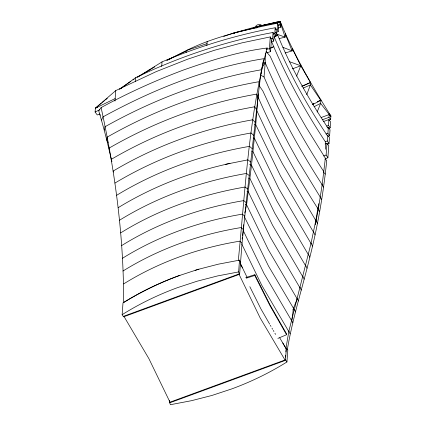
<?xml version="1.0" encoding="UTF-8"?>
<svg xmlns="http://www.w3.org/2000/svg" width="426" height="426" viewBox="0 0 426 426"><rect width="100%" height="100%" fill="white"/><g stroke="black" fill="none" stroke-linecap="round" stroke-linejoin="round"><path stroke-width="0.64" d="M238.315 260.366C245.451 189.373 248.592 117.219 267.161 48.021C238.581 51.53 210.817 60.396 183.712 69.928C155.341 80.541 127.688 93.076 101.1 107.592C115.1 171.598 123.923 236.947 123.593 302.545C141.384 291.597 160.282 282.502 179.916 275.366M315.299 224.837L318.313 209.257L322.162 184.708C300.01 150.373 280.18 114.541 264.029 76.978L265.222 62.702L265.313 53.117M325.512 149.238L325.624 142.193C304.505 110.073 285.894 76.329 271.234 40.752M244.785 212.968L246.59 204.794L251.5 165.197L255.738 124.685L258.241 93.922M111.852 161.497L106.915 140.591L107.091 137.177C154.159 110.387 205.566 91.026 258.981 81.701L259.407 85.109L246.18 202.552L242.037 243.262L239.625 274.248L123.535 316.853L122.145 314.665L123.007 302.881A289.637 244.551 4.2 0 1 178.233 275.92L197.989 269.418L218.405 264.163L239.497 260.142L240.493 262.469M242.564 235.802L243.363 228.655M243.443 227.335L243.592 224.694M99.721 114.083L97.25 114.972L95.11 112.006L95.392 108.183L115.75 90.594L156.14 71.653L187.701 59.177L214.438 50.273L241.941 42.861L270.281 36.908L271.437 39.751L270.574 51.53L266.83 52.904M114.983 101.063L115.75 90.594M135.393 81.579L135.681 77.654C179.261 56.733 225.482 41.21 273.05 32.467L274.142 35.198L273.71 41.088L271.841 41.775M161.704 66.451L162.045 61.871C198.452 46.588 236.355 34.905 275.207 27.749L276.277 30.411L275.846 36.301L273.977 36.987M186.162 52.435L186.3 50.556C214.992 36.38 246.457 29.532 277.614 23.18L278.599 25.762L278.167 31.652L275.67 32.568M286.938 361.962L285.526 359.794L286.389 348.015L287.806 350.177L286.938 361.962A289.637 244.551 4.2 0 1 231.717 388.922L211.967 395.445L191.546 400.68L170.453 404.7L169.457 402.373L169.601 400.413M206.876 45.507L207.169 41.492M330.885 115.957C311.795 85.685 293.764 54.517 280.143 21.353L256.298 26.694L256.223 27.69L233.517 33.042L223.687 36.439M256.34 27.967L256.42 26.843L280.148 21.3L280.92 23.686L280.665 27.189L278.199 28.095M239.625 274.248L238.635 271.921L239.497 260.142M270.574 51.53L269.418 48.686L270.281 36.908M277.869 338.404L286.57 334.74L269.834 305.394L254.801 275.468L254.855 274.706L245.733 277.598M273.71 41.088L272.619 38.356L273.05 32.467M275.846 36.301L274.775 33.638L275.207 27.749M278.167 31.652L277.182 29.075L277.614 23.18M280.665 27.189L279.893 24.82L280.148 21.3M285.356 33.734L285.106 37.142L279.307 38.542M292.3 48.367L292.119 50.891L285.175 52.973M300.836 64.827L300.767 65.774L296.571 76.153M286.57 334.74L286.629 333.973L269.892 304.627L254.855 274.706M285.495 357.153L285.638 355.193M285.878 351.919L286.07 349.304M319.697 100.595L320.874 99.972L320.624 103.385L317.141 112.011M325.006 159.265L327.903 157.673L326.114 155.059L326.982 143.28L325.107 143.967M329.021 143.509L327.29 140.985L327.722 135.095L329.458 137.619L329.021 143.509L327.296 144.457M330.629 119.418L329 117.32L329.261 113.817L330.89 115.899L330.629 119.418L328.888 120.377M328.446 136.4L329.607 135.761L327.903 133.333L328.339 127.443L327.093 127.896M328.425 128.737L330.155 127.795L328.499 125.43L328.931 119.541L323.313 121.602M327.903 157.673L328.771 145.889L326.982 143.28M330.155 127.795L330.587 121.905L328.931 119.541M329.607 135.761L330.038 129.871L328.339 127.443M259.407 85.109L261.489 69.742C206.482 79.364 153.637 99.492 105.004 126.746L104.216 130.116L106.915 140.591M322.162 184.708L325.363 158.206L306.358 127.592L297.439 112.049L284.951 88.395L270.159 56.227L266.144 51.503M287.294 349.89C292.492 318.515 302.322 288.125 309.83 257.251C317.887 225.498 323.472 193.154 326.726 160.559L325.102 158.818M242.138 239.034L242.394 237.096M291.847 320.277L293.466 308.264L297.199 298.898L268.194 249.45L246.59 204.794L245.28 204.704M285.979 348.164L288.844 331.268L311.071 243.155L315.81 220.428L318.728 203.639M261.095 73.368L262.847 62.707M263.146 61.504L264.125 58.623C207.377 67.718 153.275 89.385 103.028 116.857L101.441 120.137L104.216 130.116M306.736 94.689L310.357 84.939L310.543 82.415L301.656 86.387M266.516 49.118L267.161 48.021M261.686 68.229L265.222 62.702C281.416 100.754 301.31 137.092 323.861 171.731M101.1 107.592L98.72 110.792L101.441 120.137M255.77 26.167C257.203 24.351 260.483 23.361 261.889 25.757M97.73 107.15L95.392 108.183L101.415 103.113M102.4 102.331L104.37 100.76M105.355 99.972L107.32 98.401M119.493 89.311L135.681 77.654M119.807 88.965L130.899 81.334M137.065 77.457L162.045 61.871M133.013 79.902L134.11 79.22M137.949 76.845L154.681 66.914M120.654 232.905C158.488 209.406 201.264 194.501 245.067 187.03L247.639 188.958M121.612 245.61C158.728 222.526 200.678 207.829 243.693 200.619L246.18 202.552M122.379 258.326C158.861 235.658 200.071 221.153 242.367 214.145L244.769 216.131M122.96 271.032C158.877 248.731 199.427 234.364 241.084 227.564L243.384 229.593M123.662 283.902C158.983 261.963 198.867 247.82 239.849 241.169L242.037 243.262M119.509 220.237C158.206 196.391 201.796 181.087 246.505 173.43L249.103 175.411M118.178 207.68C152.572 186.652 190.651 171.912 230.013 163.419M116.665 195.273C157.269 170.597 202.776 154.457 249.524 146.358L252.144 148.589M114.967 183.052C156.688 157.987 203.229 141.299 251.132 132.976L253.715 135.441M318.52 101.212L317.343 101.83L320.874 99.988M168.872 59.448L186.3 50.566L207.015 43.633M312.615 104.551L320.847 100.371L310.357 84.939L303.253 88.065M314.154 106.67L320.624 103.385L330.837 116.617M95.392 108.183L115.169 98.55M95.11 112.006L99.764 109.738M185.843 51.184L166.779 60.284L169.915 59.246M270.457 48.186L273.875 46.599L270.819 47.866M302.242 86.201L310.533 82.553L300.767 65.774L292.289 48.505M120.425 88.72L121.655 88.23M292.273 68.895L300.767 65.774L289.542 61.706M321.183 117.512L329.202 114.567L330.832 116.665M322.216 119.812L329 117.32M326.625 126.117L328.499 125.43M326.039 134.014L327.903 133.333M325.421 141.672L327.29 140.985M323.616 155.975L326.114 155.059M292.689 309.915L294.361 309.303L295.596 311.917M169.457 402.373L285.526 359.794M148.924 70.066L150.74 69.417M253.257 27.882L256.42 26.865L280.095 22.067L285.106 37.142L276.522 34.032M246.287 278.173L254.801 275.468M195.087 270.377L198.905 269.184M280.867 24.436L280.095 22.067L256.298 26.694L233.517 33.042L234.747 33.489M275.26 29.479L277.182 29.075M273.481 33.91L274.775 33.638M270.702 38.761L272.619 38.356M266.197 49.363L269.418 48.686M277.97 25.209L279.893 24.82M225.519 164.314L247.996 159.846L250.616 161.944M238.635 271.921L217.537 275.942L197.126 281.203L177.37 287.699A289.637 244.551 4.2 0 0 122.145 314.665M275.766 35.39L277.704 35.065C290.969 67.878 308.392 98.789 328.079 128.146M256.42 26.865L257.741 26.732M262.602 62.952L265.222 62.702M254.524 124.578L255.738 124.685L280.478 175.842L313.717 232.495M246.995 191.498L248.273 191.721L270.409 237.383L300.032 287.944M253.166 138.013L254.407 138.274L278.652 188.335L311.193 243.773M256.777 27.919L256.298 26.694L257.586 27.008M248.646 178.174L249.913 178.489L272.555 225.226L302.913 276.975M251.814 151.448L252.996 151.773L276.714 200.721L308.515 254.934M249.588 164.638L251.5 165.197L274.701 213.021L305.756 265.994M256.298 26.694L257.522 27.136M282.944 47.355L292.119 50.891L285.329 34.128M260.286 74.928L264.029 76.978M255.254 122.523L252.868 119.765C203.729 128.354 156.06 145.57 113.146 171.06L113.62 172.088M323.728 172.301L325.203 174.133M275.835 32.541L277.704 35.065L274.317 37.126C288.562 71.781 306.598 104.737 327.482 135.835M99.631 114.115L100.403 115.19M321.87 184.708L323.552 187.126M259.264 85.786L262.869 91.004L277.273 122.065L289.238 144.973L297.652 160.085L320.309 197.195M320.139 197.174L321.699 199.634M256.574 109.743L254.716 106.782C204.246 115.595 155.399 133.471 111.197 159.388L111.82 161.624M318.313 209.257C295.282 173.579 275.074 136.15 258.135 97.203M317.929 208.703L319.708 211.69M316.087 221.014L282.124 163.227L274.488 148.461L256.969 111.01M293.466 308.264L268.465 265.978L244.364 216.68M291.762 320.911L264.008 273.46L243.251 230.636M288.945 331.817L261.83 285.415L241.83 244.151M282.768 342.973L286.112 348.649L279.749 337.861M269.674 324.143L260.824 308.738L249.838 286.703M270.329 325.283L270.984 326.422M271.969 328.132L272.624 329.277M273.279 330.416L273.934 331.556M274.919 333.265L275.574 334.41M315.81 220.428L317.461 223.426M240.152 263.412L242.516 267.906M313.547 231.877L315.075 234.896M240.051 262.81L247.234 277.651M311.071 243.155L312.503 246.132M288.844 331.268L290.021 333.755M291.698 320.379L292.891 322.924M308.451 254.279L309.83 257.251M305.687 265.35L307.002 268.236M302.859 276.352L304.132 279.174M297.14 298.328L298.349 301.006M300.01 287.337L301.235 290.095M257.991 97.25L256.708 94.098C204.784 103.113 154.745 121.788 109.125 148.088L109.594 151.555M107.677 141.427L107.975 142.689M313.808 103.694L312.631 104.311L313.808 103.704M238.901 273.998L123.828 316.193L148.94 358.729L170.219 402.645L285.255 360.428L260.153 317.918L238.901 273.998"/></g></svg>
